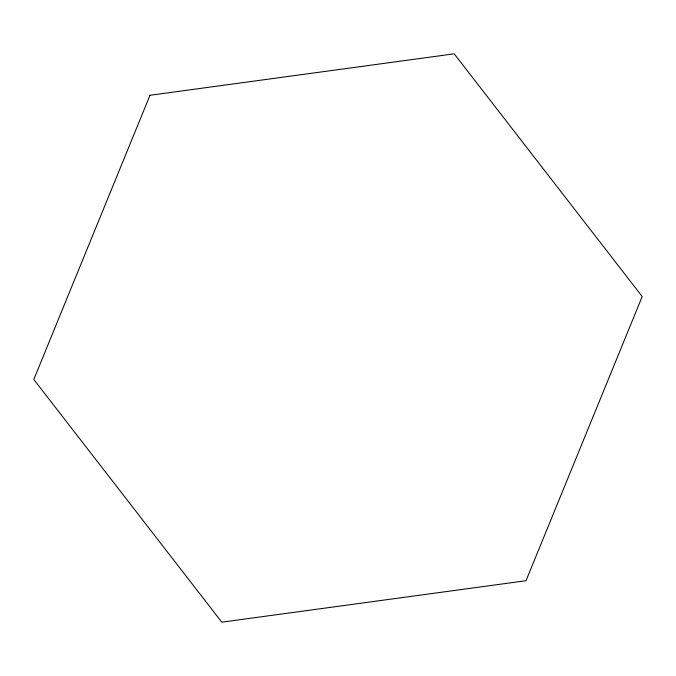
<?xml version="1.0" encoding="UTF-8"?>
<svg xmlns="http://www.w3.org/2000/svg" width="676" height="676" viewBox="0 0 676 676"><rect width="100%" height="100%" fill="white"/><g stroke="black" fill="none" stroke-linecap="round" stroke-linejoin="round"><path stroke-width="1.01" d="M149.996 95.282L33.8 379.464L221.804 622.173L526.004 580.718L642.2 296.536L454.196 53.827L149.996 95.282"/></g></svg>
